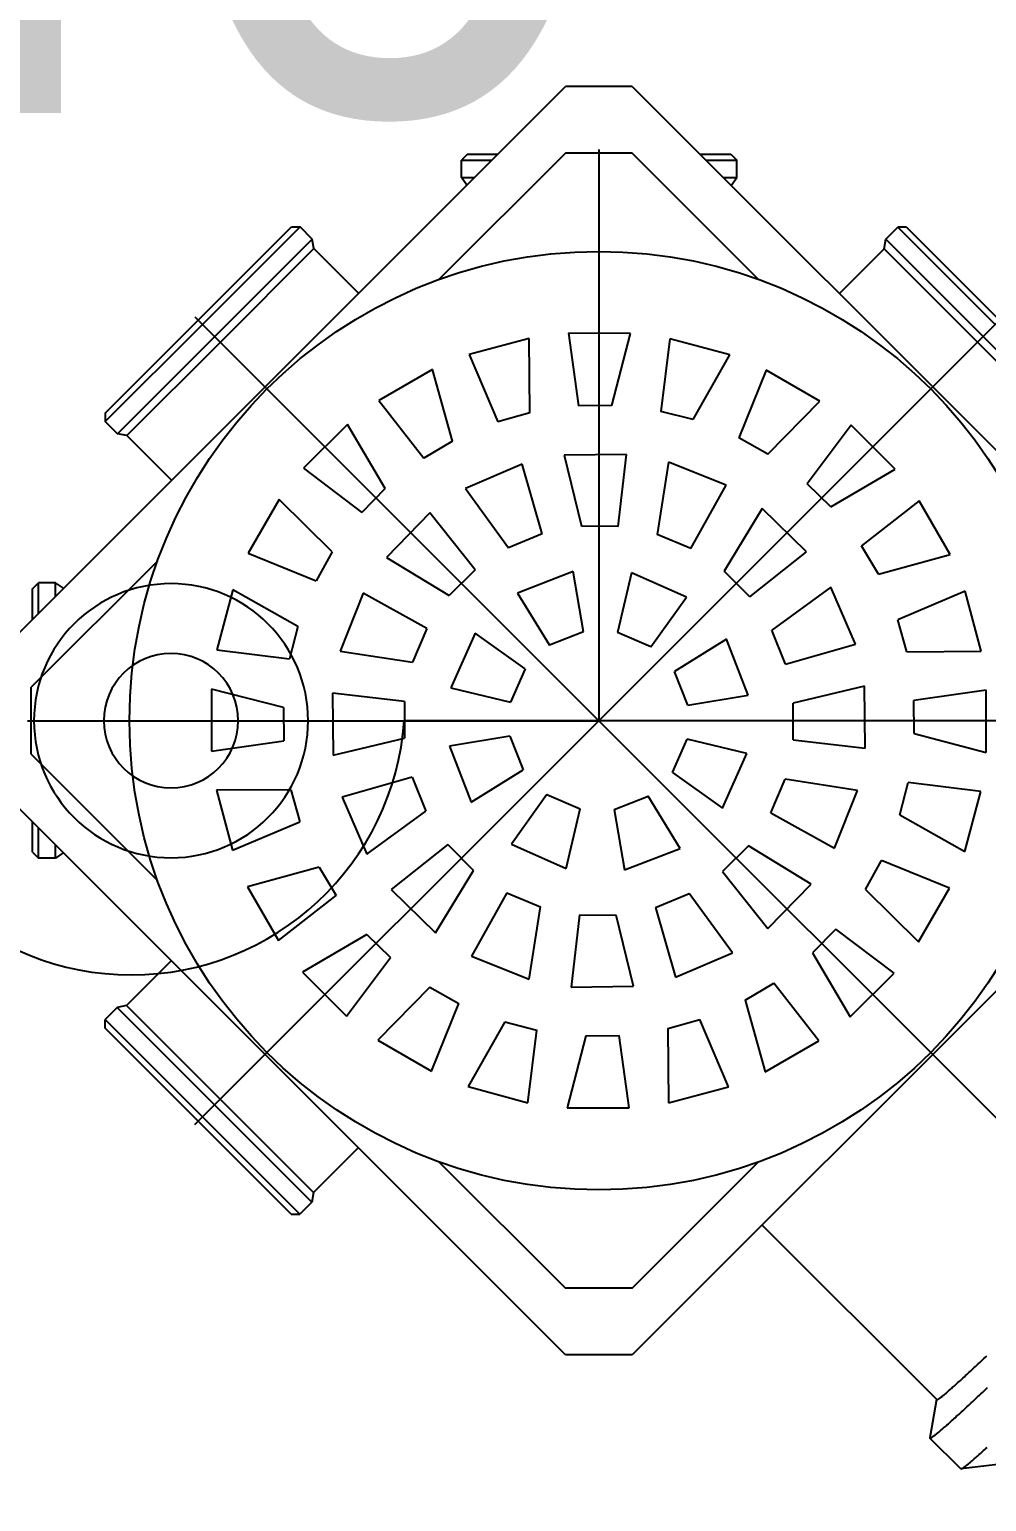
# Model space of a CAD drawing. Header units: millimetres. Extents: x -1292 to 2253, y 326 to 453.
# Drawn here: x 2092.419 to 2092.5761, y 361.693 to 361.9346 of the extents above; entities that cross this region are included whole.
import ezdxf
from ezdxf.enums import TextEntityAlignment as Align

# ---------------------------------------------------------------- set-up
doc = ezdxf.new("R2010")
doc.units = ezdxf.units.MM
doc.header["$LTSCALE"] = 0.5
doc.linetypes.add('HIDDENX2', pattern=[0.75, 0.5, -0.25])
for name, color, linetype in [('-HIDRO', 8, 'Continuous'), ('Eixo', 4, 'HIDDENX2'), ('Esgoto', 5, 'ByLayer'), ('TEXTO', 7, 'Continuous'), ('VISTA1', 1, 'Continuous')]:
    doc.layers.add(name, color=color, linetype=linetype)

# ---------------------------------------------------------------- blocks, each defined once
blk = doc.blocks.new('Tanque02')
at = {"layer": '-HIDRO'}
for radius in [0.0225, 0.01103]:
    blk.add_circle((0, -0.14351), radius, dxfattribs=at)
for centre, start, end in [((-0.00476, -0.45809), 89.2963, 125.1797), ((0.00476, -0.45809), 54.8203, 90.7037)]:
    blk.add_arc(centre, 0.38777, start, end, dxfattribs=at)

msp = doc.modelspace()

# ---------------------------------------------------------------- linework, layer by layer
at = {"layer": 'Eixo'}
for p in [(2092.51246, 361.91492), (2092.44617, 361.88746), (2092.57875, 361.88746), (2092.41871, 361.82117), (2092.44617, 361.75488), (2092.609, 361.72464)]:
    msp.add_line(p, (2092.51246, 361.82117), dxfattribs=at)
at = {"layer": 'Esgoto', "color": 2}
for p, q in [((2092.40834, 361.82665), (2092.50698, 361.92529)), ((2092.51794, 361.92529), (2092.50698, 361.92529)), ((2092.51794, 361.92529), (2092.61658, 361.82665)), ((2092.50698, 361.91433), (2092.48622, 361.89357)), ((2092.4909, 361.91416), (2092.4899, 361.91316)), ((2092.4909, 361.91416), (2092.49585, 361.91416)), ((2092.51794, 361.91433), (2092.50698, 361.91433)), ((2092.53873, 361.89354), (2092.51794, 361.91433)), ((2092.52908, 361.91416), (2092.5341, 361.91416)), ((2092.5341, 361.91416), (2092.5351, 361.91316)), ((2092.4899, 361.91036), (2092.4899, 361.91316)), ((2092.4899, 361.91316), (2092.49485, 361.91316)), ((2092.53008, 361.91316), (2092.5351, 361.91316)), ((2092.5351, 361.91036), (2092.5351, 361.91316)), ((2092.49077, 361.90908), (2092.4899, 361.91036)), ((2092.4899, 361.91036), (2092.49205, 361.91036)), ((2092.53287, 361.91036), (2092.5351, 361.91036)), ((2092.53418, 361.90905), (2092.5342, 361.90905)), ((2092.5342, 361.90905), (2092.5351, 361.91036)), ((2092.5342, 361.90904), (2092.5342, 361.90905)), ((2092.44673, 361.88695), (2092.46201, 361.90222)), ((2092.44744, 361.88624), (2092.46342, 361.90222)), ((2092.46201, 361.90222), (2092.46342, 361.90222)), ((2092.4654, 361.90024), (2092.46342, 361.90222)), ((2092.55957, 361.9002), (2092.56155, 361.90217)), ((2092.56296, 361.90217), (2092.56155, 361.90217)), ((2092.56155, 361.90217), (2092.57753, 361.88619)), ((2092.56296, 361.90217), (2092.57824, 361.8869)), ((2092.44942, 361.88426), (2092.4654, 361.90024)), ((2092.46569, 361.89868), (2092.4654, 361.90024)), ((2092.55928, 361.89863), (2092.55957, 361.9002)), ((2092.55957, 361.9002), (2092.57555, 361.88422)), ((2092.45035, 361.88333), (2092.46569, 361.89868)), ((2092.47303, 361.89134), (2092.46569, 361.89868)), ((2092.55194, 361.89129), (2092.55928, 361.89863)), ((2092.55928, 361.89863), (2092.57463, 361.88329)), ((2092.43146, 361.87167), (2092.44673, 361.88695)), ((2092.43146, 361.87026), (2092.44744, 361.88624)), ((2092.43344, 361.86828), (2092.44942, 361.88426)), ((2092.51766, 361.88474), (2092.50748, 361.88476)), ((2092.50748, 361.88476), (2092.50914, 361.87286)), ((2092.5146, 361.87292), (2092.51766, 361.88474)), ((2092.57555, 361.88422), (2092.59154, 361.86823)), ((2092.435, 361.86799), (2092.45035, 361.88333)), ((2092.50103, 361.88392), (2092.49119, 361.8813)), ((2092.50113, 361.87171), (2092.50103, 361.88392)), ((2092.5241, 361.88388), (2092.52263, 361.87195)), ((2092.53394, 361.88123), (2092.5241, 361.88388)), ((2092.57463, 361.88329), (2092.58997, 361.86794)), ((2092.49119, 361.8813), (2092.49588, 361.87024)), ((2092.52792, 361.8706), (2092.53394, 361.88123)), ((2092.48518, 361.87882), (2092.47635, 361.87374)), ((2092.48844, 361.86705), (2092.48518, 361.87882)), ((2092.53994, 361.87873), (2092.53543, 361.86759)), ((2092.54875, 361.87362), (2092.53994, 361.87873)), ((2092.47635, 361.87374), (2092.48375, 361.86427)), ((2092.5146, 361.87292), (2092.50914, 361.87286)), ((2092.54018, 361.86492), (2092.54875, 361.87362)), ((2092.43146, 361.87167), (2092.43146, 361.87026)), ((2092.43344, 361.86828), (2092.43146, 361.87026)), ((2092.47119, 361.8698), (2092.46397, 361.86261)), ((2092.47738, 361.85927), (2092.47119, 361.8698)), ((2092.50113, 361.87171), (2092.49588, 361.87024)), ((2092.52792, 361.8706), (2092.52263, 361.87195)), ((2092.435, 361.86799), (2092.43344, 361.86828)), ((2092.44234, 361.86065), (2092.435, 361.86799)), ((2092.54018, 361.86492), (2092.53543, 361.86759)), ((2092.5539, 361.86966), (2092.54666, 361.86006)), ((2092.56109, 361.86244), (2092.5539, 361.86966)), ((2092.48844, 361.86705), (2092.48375, 361.86427)), ((2092.51698, 361.86489), (2092.50679, 361.86476)), ((2092.51562, 361.85305), (2092.51698, 361.86489)), ((2092.46397, 361.86261), (2092.47357, 361.85537)), ((2092.4999, 361.86329), (2092.49055, 361.85927)), ((2092.50318, 361.85183), (2092.4999, 361.86329)), ((2092.50679, 361.86476), (2092.50961, 361.85308)), ((2092.52391, 361.86361), (2092.52204, 361.85174)), ((2092.53337, 361.85983), (2092.52391, 361.86361)), ((2092.55056, 361.85625), (2092.54666, 361.86006)), ((2092.55056, 361.85625), (2092.56109, 361.86244)), ((2092.47738, 361.85927), (2092.47357, 361.85537)), ((2092.49055, 361.85927), (2092.49762, 361.84956)), ((2092.52758, 361.84941), (2092.53337, 361.85983)), ((2092.46001, 361.85746), (2092.4549, 361.84865)), ((2092.46871, 361.84889), (2092.46001, 361.85746)), ((2092.48474, 361.85528), (2092.47763, 361.84798)), ((2092.49215, 361.84594), (2092.48474, 361.85528)), ((2092.53927, 361.856), (2092.53301, 361.84574)), ((2092.54657, 361.84889), (2092.53927, 361.856)), ((2092.56503, 361.85728), (2092.55556, 361.84989)), ((2092.57011, 361.84845), (2092.56503, 361.85728)), ((2092.51562, 361.85305), (2092.50961, 361.85308)), ((2092.50318, 361.85183), (2092.49762, 361.84956)), ((2092.52758, 361.84941), (2092.52204, 361.85174)), ((2092.4549, 361.84865), (2092.46604, 361.84414)), ((2092.46871, 361.84889), (2092.46604, 361.84414)), ((2092.47763, 361.84798), (2092.48789, 361.84172)), ((2092.53723, 361.84148), (2092.54657, 361.84889)), ((2092.55834, 361.8452), (2092.55556, 361.84989)), ((2092.55834, 361.8452), (2092.57011, 361.84845)), ((2092.44003, 361.84738), (2092.4193, 361.82665)), ((2092.49215, 361.84594), (2092.48789, 361.84172)), ((2092.50827, 361.84568), (2092.49909, 361.84213)), ((2092.50994, 361.83576), (2092.50827, 361.84568)), ((2092.53723, 361.84148), (2092.53301, 361.84574)), ((2092.41948, 361.8428), (2092.42048, 361.8438)), ((2092.42327, 361.8438), (2092.42048, 361.8438)), ((2092.42048, 361.83879), (2092.42048, 361.8438)), ((2092.42458, 361.8429), (2092.42327, 361.8438)), ((2092.42327, 361.84158), (2092.42327, 361.8438)), ((2092.51783, 361.84545), (2092.51552, 361.83566)), ((2092.52683, 361.84146), (2092.51783, 361.84545)), ((2092.41948, 361.83779), (2092.41948, 361.8428)), ((2092.42459, 361.8429), (2092.42458, 361.8429)), ((2092.42458, 361.84289), (2092.42458, 361.8429)), ((2092.45241, 361.84265), (2092.44975, 361.83281)), ((2092.46303, 361.83663), (2092.45241, 361.84265)), ((2092.4738, 361.84208), (2092.47003, 361.83261)), ((2092.48422, 361.83629), (2092.4738, 361.84208)), ((2092.49909, 361.84213), (2092.50438, 361.83358)), ((2092.52099, 361.83327), (2092.52683, 361.84146)), ((2092.55056, 361.84309), (2092.54085, 361.83601)), ((2092.55458, 361.83373), (2092.55056, 361.84309)), ((2092.57259, 361.84244), (2092.56153, 361.83775)), ((2092.57521, 361.8326), (2092.57259, 361.84244)), ((2092.46303, 361.83663), (2092.46168, 361.83134)), ((2092.48422, 361.83629), (2092.4819, 361.83075)), ((2092.54312, 361.83045), (2092.54085, 361.83601)), ((2092.563, 361.8325), (2092.56153, 361.83775)), ((2092.49217, 361.83554), (2092.48818, 361.82654)), ((2092.50036, 361.8297), (2092.49217, 361.83554)), ((2092.50994, 361.83576), (2092.50438, 361.83358)), ((2092.52099, 361.83327), (2092.51552, 361.83566)), ((2092.53343, 361.83454), (2092.52487, 361.82925)), ((2092.53697, 361.82536), (2092.53343, 361.83454)), ((2092.54312, 361.83045), (2092.55458, 361.83373)), ((2092.44975, 361.83281), (2092.46168, 361.83134)), ((2092.47003, 361.83261), (2092.4819, 361.83075)), ((2092.563, 361.8325), (2092.57521, 361.8326)), ((2092.50036, 361.8297), (2092.49797, 361.82423)), ((2092.52705, 361.8237), (2092.52487, 361.82925)), ((2092.4193, 361.81569), (2092.4193, 361.82665)), ((2092.44889, 361.82637), (2092.44888, 361.81618)), ((2092.46071, 361.82331), (2092.44889, 361.82637)), ((2092.48818, 361.82654), (2092.49797, 361.82423)), ((2092.55605, 361.82684), (2092.54437, 361.82402)), ((2092.55618, 361.81665), (2092.55605, 361.82684)), ((2092.46874, 361.82569), (2092.46888, 361.8155)), ((2092.48059, 361.82433), (2092.46874, 361.82569)), ((2092.48059, 361.82433), (2092.48056, 361.81832)), ((2092.52705, 361.8237), (2092.53697, 361.82536)), ((2092.54434, 361.81801), (2092.54437, 361.82402)), ((2092.57605, 361.82616), (2092.56415, 361.82449)), ((2092.56421, 361.81904), (2092.56415, 361.82449)), ((2092.57603, 361.81597), (2092.57605, 361.82616)), ((2092.46071, 361.82331), (2092.46078, 361.81785)), ((2092.56421, 361.81904), (2092.57603, 361.81597)), ((2092.44888, 361.81618), (2092.46078, 361.81785)), ((2092.46888, 361.8155), (2092.48056, 361.81832)), ((2092.49787, 361.81865), (2092.48795, 361.81698)), ((2092.48795, 361.81698), (2092.4915, 361.8078)), ((2092.49787, 361.81865), (2092.50005, 361.81309)), ((2092.52457, 361.81264), (2092.52695, 361.81811)), ((2092.53674, 361.8158), (2092.52695, 361.81811)), ((2092.54434, 361.81801), (2092.55618, 361.81665)), ((2092.50698, 361.71705), (2092.40834, 361.81569)), ((2092.4193, 361.81569), (2092.44003, 361.79496)), ((2092.61658, 361.81569), (2092.51794, 361.71705)), ((2092.53276, 361.80681), (2092.53674, 361.8158)), ((2092.4818, 361.81189), (2092.47034, 361.80861)), ((2092.4818, 361.81189), (2092.48407, 361.80633)), ((2092.4915, 361.8078), (2092.50005, 361.81309)), ((2092.52457, 361.81264), (2092.53276, 361.80681)), ((2092.46192, 361.80984), (2092.44971, 361.80974)), ((2092.44971, 361.80974), (2092.45233, 361.7999)), ((2092.46192, 361.80984), (2092.4634, 361.80459)), ((2092.5407, 361.80606), (2092.54303, 361.81159)), ((2092.5549, 361.80973), (2092.54303, 361.81159)), ((2092.55112, 361.80027), (2092.5549, 361.80973)), ((2092.56189, 361.80571), (2092.56324, 361.811)), ((2092.57517, 361.80953), (2092.56324, 361.811)), ((2092.57252, 361.7997), (2092.57517, 361.80953)), ((2092.47034, 361.80861), (2092.47436, 361.79926)), ((2092.50393, 361.80907), (2092.4981, 361.80088)), ((2092.50393, 361.80907), (2092.5094, 361.80668)), ((2092.51499, 361.80658), (2092.52054, 361.80876)), ((2092.52583, 361.80021), (2092.52054, 361.80876)), ((2092.41948, 361.7996), (2092.41948, 361.80455)), ((2092.45233, 361.7999), (2092.4634, 361.80459)), ((2092.47436, 361.79926), (2092.48407, 361.80633)), ((2092.50709, 361.79689), (2092.5094, 361.80668)), ((2092.51499, 361.80658), (2092.51665, 361.79666)), ((2092.5407, 361.80606), (2092.55112, 361.80027)), ((2092.56189, 361.80571), (2092.57252, 361.7997)), ((2092.42048, 361.7986), (2092.42048, 361.80355)), ((2092.42327, 361.7986), (2092.42327, 361.80076)), ((2092.48769, 361.80086), (2092.47835, 361.79345)), ((2092.48769, 361.80086), (2092.49191, 361.7966)), ((2092.4981, 361.80088), (2092.50709, 361.79689)), ((2092.51665, 361.79666), (2092.52583, 361.80021)), ((2092.53703, 361.80062), (2092.53277, 361.7964)), ((2092.54729, 361.79436), (2092.53703, 361.80062)), ((2092.41948, 361.7996), (2092.42048, 361.7986)), ((2092.42327, 361.7986), (2092.42048, 361.7986)), ((2092.42455, 361.79948), (2092.42327, 361.7986)), ((2092.55621, 361.79345), (2092.55888, 361.7982)), ((2092.57002, 361.7937), (2092.55888, 361.7982)), ((2092.46658, 361.79715), (2092.45481, 361.79389)), ((2092.46658, 361.79715), (2092.46936, 361.79245)), ((2092.48565, 361.78634), (2092.49191, 361.7966)), ((2092.53277, 361.7964), (2092.54018, 361.78706)), ((2092.45481, 361.79389), (2092.45989, 361.78506)), ((2092.45989, 361.78506), (2092.46936, 361.79245)), ((2092.47835, 361.79345), (2092.48565, 361.78634)), ((2092.49735, 361.79293), (2092.49156, 361.78251)), ((2092.49735, 361.79293), (2092.50288, 361.79061)), ((2092.52174, 361.79051), (2092.5273, 361.79278)), ((2092.53438, 361.78307), (2092.5273, 361.79278)), ((2092.54018, 361.78706), (2092.54729, 361.79436)), ((2092.55621, 361.79345), (2092.56491, 361.78488)), ((2092.56491, 361.78488), (2092.57002, 361.7937)), ((2092.50102, 361.77873), (2092.50288, 361.79061)), ((2092.52174, 361.79051), (2092.52502, 361.77905)), ((2092.5093, 361.7893), (2092.50794, 361.77745)), ((2092.5093, 361.7893), (2092.51531, 361.78927)), ((2092.51813, 361.77759), (2092.51531, 361.78927)), ((2092.47436, 361.78609), (2092.46384, 361.7799)), ((2092.47436, 361.78609), (2092.47826, 361.78228)), ((2092.55135, 361.78697), (2092.54754, 361.78307)), ((2092.56095, 361.77973), (2092.55135, 361.78697)), ((2092.52502, 361.77905), (2092.53438, 361.78307)), ((2092.54754, 361.78307), (2092.55373, 361.77254)), ((2092.44229, 361.78174), (2092.43495, 361.7744)), ((2092.47103, 361.77268), (2092.47826, 361.78228)), ((2092.49156, 361.78251), (2092.50102, 361.77873)), ((2092.46384, 361.7799), (2092.47103, 361.77268)), ((2092.53649, 361.77529), (2092.54118, 361.77807)), ((2092.54857, 361.7686), (2092.54118, 361.77807)), ((2092.55373, 361.77254), (2092.56095, 361.77973)), ((2092.55373, 361.77254), (2092.56095, 361.77973)), ((2092.48474, 361.77742), (2092.47617, 361.76872)), ((2092.48474, 361.77742), (2092.48949, 361.77475)), ((2092.50794, 361.77745), (2092.51813, 361.77759)), ((2092.43339, 361.77411), (2092.43141, 361.77213)), ((2092.43495, 361.7744), (2092.43339, 361.77411)), ((2092.44937, 361.75813), (2092.43339, 361.77411)), ((2092.4503, 361.75906), (2092.43495, 361.7744)), ((2092.48499, 361.76361), (2092.48949, 361.77475)), ((2092.53649, 361.77529), (2092.53974, 361.76352)), ((2092.43141, 361.77072), (2092.43141, 361.77213)), ((2092.44739, 361.75615), (2092.43141, 361.77213)), ((2092.44669, 361.75544), (2092.43141, 361.77072)), ((2092.49701, 361.77174), (2092.49099, 361.76111)), ((2092.49701, 361.77174), (2092.50229, 361.77039)), ((2092.52379, 361.77063), (2092.52904, 361.77211)), ((2092.52379, 361.77063), (2092.52389, 361.75842)), ((2092.53373, 361.76104), (2092.52904, 361.77211)), ((2092.47617, 361.76872), (2092.48499, 361.76361)), ((2092.50082, 361.75846), (2092.50229, 361.77039)), ((2092.51033, 361.76942), (2092.50726, 361.7576)), ((2092.51033, 361.76942), (2092.51578, 361.76949)), ((2092.51745, 361.75759), (2092.51578, 361.76949)), ((2092.53974, 361.76352), (2092.54857, 361.7686)), ((2092.49099, 361.76111), (2092.50082, 361.75846)), ((2092.52389, 361.75842), (2092.53373, 361.76104)), ((2092.46564, 361.74371), (2092.4503, 361.75906)), ((2092.46337, 361.74017), (2092.44739, 361.75615)), ((2092.46535, 361.74215), (2092.44937, 361.75813)), ((2092.50726, 361.7576), (2092.51745, 361.75759)), ((2092.46196, 361.74017), (2092.44669, 361.75544)), ((2092.47298, 361.75105), (2092.46564, 361.74371)), ((2092.48622, 361.74877), (2092.50698, 361.72801)), ((2092.51794, 361.72801), (2092.53873, 361.7488)), ((2092.46535, 361.74215), (2092.46337, 361.74017)), ((2092.46564, 361.74371), (2092.46535, 361.74215)), ((2092.46196, 361.74017), (2092.46337, 361.74017)), ((2092.56792, 361.70971), (2092.53926, 361.73837)), ((2092.49073, 361.7333), (2092.49073, 361.73329)), ((2092.49074, 361.73329), (2092.49073, 361.73329)), ((2092.51794, 361.72801), (2092.50698, 361.72801)), ((2092.51794, 361.71705), (2092.50698, 361.71705)), ((2092.57408, 361.71498), (2092.5743, 361.71518)), ((2092.5743, 361.71518), (2092.57452, 361.71539)), ((2092.57452, 361.71539), (2092.57474, 361.7156)), ((2092.57474, 361.7156), (2092.57497, 361.71581)), ((2092.57497, 361.71581), (2092.5752, 361.71603)), ((2092.5752, 361.71603), (2092.57543, 361.71624)), ((2092.57543, 361.71624), (2092.57567, 361.71647)), ((2092.57567, 361.71647), (2092.57591, 361.71669)), ((2092.57591, 361.71669), (2092.57615, 361.71692)), ((2092.57141, 361.71251), (2092.57158, 361.71267)), ((2092.57158, 361.71267), (2092.57175, 361.71282)), ((2092.57175, 361.71282), (2092.57192, 361.71298)), ((2092.57192, 361.71298), (2092.5721, 361.71315)), ((2092.5721, 361.71315), (2092.57228, 361.71331)), ((2092.57228, 361.71331), (2092.57247, 361.71348)), ((2092.57247, 361.71348), (2092.57266, 361.71366)), ((2092.57266, 361.71366), (2092.57285, 361.71384)), ((2092.57285, 361.71384), (2092.57305, 361.71402)), ((2092.57305, 361.71402), (2092.57325, 361.7142)), ((2092.57325, 361.7142), (2092.57345, 361.71439)), ((2092.57345, 361.71439), (2092.57366, 361.71458)), ((2092.57366, 361.71458), (2092.57387, 361.71478)), ((2092.57387, 361.71478), (2092.57408, 361.71498)), ((2092.56868, 361.71016), (2092.56876, 361.71023)), ((2092.56876, 361.71023), (2092.56885, 361.71029)), ((2092.56885, 361.71029), (2092.56894, 361.71037)), ((2092.56894, 361.71037), (2092.56903, 361.71044)), ((2092.56903, 361.71044), (2092.56913, 361.71052)), ((2092.56913, 361.71052), (2092.56924, 361.71061)), ((2092.56924, 361.71061), (2092.56934, 361.7107)), ((2092.56934, 361.7107), (2092.56945, 361.71079)), ((2092.56945, 361.71079), (2092.56957, 361.71089)), ((2092.56957, 361.71089), (2092.56968, 361.71099)), ((2092.56968, 361.71099), (2092.56981, 361.7111)), ((2092.56981, 361.7111), (2092.56993, 361.71121)), ((2092.56993, 361.71121), (2092.57006, 361.71132)), ((2092.57006, 361.71132), (2092.5702, 361.71144)), ((2092.5702, 361.71144), (2092.57034, 361.71156)), ((2092.57034, 361.71156), (2092.57048, 361.71168)), ((2092.57048, 361.71168), (2092.57062, 361.71181)), ((2092.57062, 361.71181), (2092.57077, 361.71194)), ((2092.57077, 361.71194), (2092.57092, 361.71208)), ((2092.57092, 361.71208), (2092.57108, 361.71222)), ((2092.57108, 361.71222), (2092.57124, 361.71237)), ((2092.57124, 361.71237), (2092.57141, 361.71251)), ((2092.57461, 361.71015), (2092.57488, 361.7104)), ((2092.57488, 361.7104), (2092.57514, 361.71065)), ((2092.57514, 361.71065), (2092.57541, 361.71091)), ((2092.57541, 361.71091), (2092.57569, 361.71117)), ((2092.57569, 361.71117), (2092.57597, 361.71143)), ((2092.57597, 361.71143), (2092.57625, 361.7117)), ((2092.56791, 361.70972), (2092.56679, 361.70346)), ((2092.56792, 361.70971), (2092.56793, 361.7097)), ((2092.56793, 361.7097), (2092.56795, 361.7097)), ((2092.56795, 361.7097), (2092.56797, 361.7097)), ((2092.56797, 361.7097), (2092.56799, 361.7097)), ((2092.56799, 361.7097), (2092.56802, 361.70971)), ((2092.56802, 361.70971), (2092.56805, 361.70973)), ((2092.56805, 361.70973), (2092.56809, 361.70975)), ((2092.56809, 361.70975), (2092.56813, 361.70977)), ((2092.56813, 361.70977), (2092.56817, 361.7098)), ((2092.56817, 361.7098), (2092.56822, 361.70983)), ((2092.56822, 361.70983), (2092.56828, 361.70986)), ((2092.56828, 361.70986), (2092.56833, 361.7099)), ((2092.56833, 361.7099), (2092.5684, 361.70994)), ((2092.5684, 361.70994), (2092.56846, 361.70999)), ((2092.56846, 361.70999), (2092.56853, 361.71004)), ((2092.56853, 361.71004), (2092.5686, 361.7101)), ((2092.5686, 361.7101), (2092.56868, 361.71016)), ((2092.57197, 361.70769), (2092.57219, 361.7079)), ((2092.57219, 361.7079), (2092.57241, 361.7081)), ((2092.57241, 361.7081), (2092.57264, 361.70831)), ((2092.57264, 361.70831), (2092.57287, 361.70853)), ((2092.57287, 361.70853), (2092.57311, 361.70875)), ((2092.57311, 361.70875), (2092.57335, 361.70897)), ((2092.57335, 361.70897), (2092.57359, 361.7092)), ((2092.57359, 361.7092), (2092.57384, 361.70943)), ((2092.57384, 361.70943), (2092.5741, 361.70967)), ((2092.5741, 361.70967), (2092.57435, 361.70991)), ((2092.57435, 361.70991), (2092.57461, 361.71015)), ((2092.56934, 361.70532), (2092.5695, 361.70546)), ((2092.5695, 361.70546), (2092.56966, 361.70561)), ((2092.56966, 361.70561), (2092.56983, 361.70576)), ((2092.56983, 361.70576), (2092.57, 361.70591)), ((2092.57, 361.70591), (2092.57018, 361.70607)), ((2092.57018, 361.70607), (2092.57036, 361.70623)), ((2092.57036, 361.70623), (2092.57054, 361.7064)), ((2092.57054, 361.7064), (2092.57073, 361.70657)), ((2092.57073, 361.70657), (2092.57093, 361.70675)), ((2092.57093, 361.70675), (2092.57113, 361.70693)), ((2092.57113, 361.70693), (2092.57133, 361.70711)), ((2092.57133, 361.70711), (2092.57154, 361.7073)), ((2092.57154, 361.7073), (2092.57175, 361.70749)), ((2092.57175, 361.70749), (2092.57197, 361.70769)), ((2092.56679, 361.70346), (2092.56679, 361.70343)), ((2092.56679, 361.70343), (2092.56679, 361.70341)), ((2092.56679, 361.70341), (2092.5668, 361.7034)), ((2092.57186, 361.69835), (2092.5668, 361.7034)), ((2092.5668, 361.7034), (2092.56682, 361.70339)), ((2092.56682, 361.70339), (2092.56683, 361.70339)), ((2092.56683, 361.70339), (2092.56686, 361.70339)), ((2092.56686, 361.70339), (2092.56689, 361.7034)), ((2092.56689, 361.7034), (2092.56692, 361.70341)), ((2092.56692, 361.70341), (2092.56696, 361.70343)), ((2092.56696, 361.70343), (2092.567, 361.70345)), ((2092.567, 361.70345), (2092.56705, 361.70348)), ((2092.56705, 361.70348), (2092.5671, 361.70351)), ((2092.5671, 361.70351), (2092.56716, 361.70355)), ((2092.56716, 361.70355), (2092.56722, 361.70359)), ((2092.56722, 361.70359), (2092.56729, 361.70364)), ((2092.56729, 361.70364), (2092.56736, 361.70369)), ((2092.56736, 361.70369), (2092.56744, 361.70375)), ((2092.56744, 361.70375), (2092.56752, 361.70381)), ((2092.56752, 361.70381), (2092.56761, 361.70388)), ((2092.56761, 361.70388), (2092.5677, 361.70395)), ((2092.5677, 361.70395), (2092.5678, 361.70402)), ((2092.5678, 361.70402), (2092.5679, 361.70411)), ((2092.5679, 361.70411), (2092.56801, 361.70419)), ((2092.56801, 361.70419), (2092.56812, 361.70428)), ((2092.56812, 361.70428), (2092.56824, 361.70438)), ((2092.56824, 361.70438), (2092.56836, 361.70448)), ((2092.56836, 361.70448), (2092.56848, 361.70459)), ((2092.56848, 361.70459), (2092.56861, 361.7047)), ((2092.56861, 361.7047), (2092.56875, 361.70481)), ((2092.56875, 361.70481), (2092.56889, 361.70494)), ((2092.56889, 361.70494), (2092.56903, 361.70506)), ((2092.56903, 361.70506), (2092.56918, 361.70519)), ((2092.56918, 361.70519), (2092.56934, 361.70532)), ((2092.57459, 361.70045), (2092.57475, 361.70059)), ((2092.57475, 361.70059), (2092.57491, 361.70073)), ((2092.57491, 361.70073), (2092.57508, 361.70088)), ((2092.57508, 361.70088), (2092.57526, 361.70104)), ((2092.57526, 361.70104), (2092.57543, 361.7012)), ((2092.57543, 361.7012), (2092.57562, 361.70136)), ((2092.57562, 361.70136), (2092.5758, 361.70153)), ((2092.5758, 361.70153), (2092.57599, 361.7017)), ((2092.57599, 361.7017), (2092.57619, 361.70188)), ((2092.57186, 361.69835), (2092.57187, 361.69834)), ((2092.57187, 361.69834), (2092.57189, 361.69834)), ((2092.57189, 361.69834), (2092.57191, 361.69834)), ((2092.57841, 361.69911), (2092.5719, 361.69834)), ((2092.57191, 361.69834), (2092.57193, 361.69835)), ((2092.57193, 361.69835), (2092.57197, 361.69836)), ((2092.57197, 361.69836), (2092.572, 361.69837)), ((2092.572, 361.69837), (2092.57204, 361.69839)), ((2092.57204, 361.69839), (2092.57209, 361.69842)), ((2092.57209, 361.69842), (2092.57214, 361.69845)), ((2092.57214, 361.69845), (2092.5722, 361.69849)), ((2092.5722, 361.69849), (2092.57226, 361.69853)), ((2092.57226, 361.69853), (2092.57232, 361.69857)), ((2092.57232, 361.69857), (2092.57239, 361.69862)), ((2092.57239, 361.69862), (2092.57246, 361.69867)), ((2092.57246, 361.69867), (2092.57254, 361.69873)), ((2092.57254, 361.69873), (2092.57263, 361.6988)), ((2092.57263, 361.6988), (2092.57271, 361.69886)), ((2092.57271, 361.69886), (2092.57281, 361.69894)), ((2092.57281, 361.69894), (2092.57291, 361.69902)), ((2092.57291, 361.69902), (2092.57301, 361.6991)), ((2092.57301, 361.6991), (2092.57311, 361.69918)), ((2092.57311, 361.69918), (2092.57323, 361.69928)), ((2092.57323, 361.69928), (2092.57334, 361.69937)), ((2092.57334, 361.69937), (2092.57346, 361.69947)), ((2092.57346, 361.69947), (2092.57359, 361.69958)), ((2092.57359, 361.69958), (2092.57372, 361.69969)), ((2092.57372, 361.69969), (2092.57385, 361.6998)), ((2092.57385, 361.6998), (2092.57399, 361.69992)), ((2092.57399, 361.69992), (2092.57413, 361.70005)), ((2092.57413, 361.70005), (2092.57428, 361.70017)), ((2092.57428, 361.70017), (2092.57443, 361.70031)), ((2092.57443, 361.70031), (2092.57459, 361.70045))]:
    msp.add_line(p, q, dxfattribs=at)
msp.add_circle((2092.51246, 361.82117), 0.07703, dxfattribs=at)
at = {"layer": 'VISTA1'}
msp.add_line((2092.60863, 361.82117), (2092.48052, 361.82117), dxfattribs=at)
msp.add_arc((2092.43573, 361.82434), 0.0449, 184.0485, 355.9515, dxfattribs=at)

# ---------------------------------------------------------------- block references
at = {"layer": '-HIDRO', "ltscale": 0.05, "xscale": -1, "rotation": 90}
msp.add_blockref('Tanque02', (2092.29874, 361.82117), dxfattribs=at)

# ---------------------------------------------------------------- texts
at = {"layer": 'TEXTO'}
msp.add_text('ØDN 40', height=0.1, dxfattribs=at).set_placement((2092.27387, 361.97092), align=Align.MIDDLE_CENTER)

doc.saveas('drawing.dxf')
